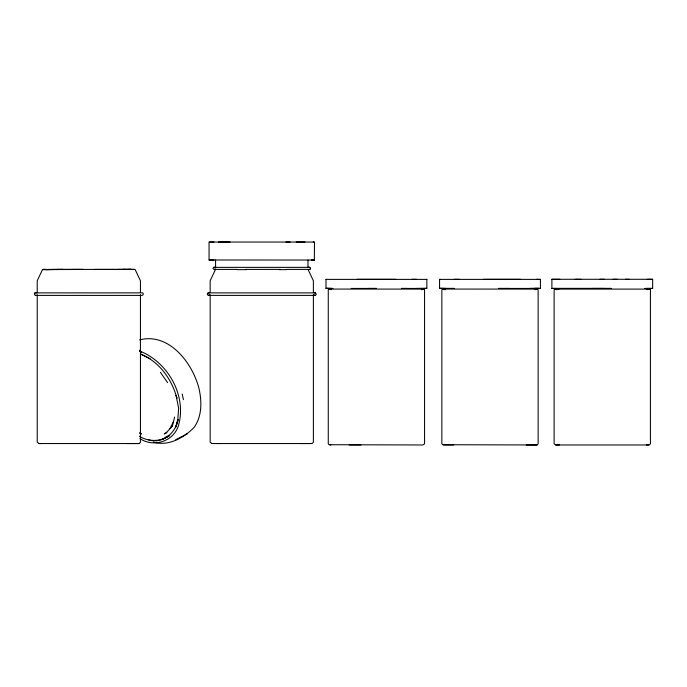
<?xml version="1.0" encoding="UTF-8"?>
<svg xmlns="http://www.w3.org/2000/svg" width="687" height="687" viewBox="0 0 687 687"><rect width="100%" height="100%" fill="white"/><g stroke="black" fill="none" stroke-linecap="round" stroke-linejoin="round"><path stroke-width="1.03" d="M140.44 294.689L140.44 442.385L138.989 443.544L39.133 443.544L37.218 442.213L37.218 294.68M140.44 292.55L140.44 280.777L135.159 269.587L133.098 269.407M210.162 294.671L210.162 442.213L211.931 443.527M210.162 292.533L210.162 280.768L215.529 269.407L236.637 269.407M422.531 288.446L426.842 288.342L426.842 279.394L325.982 279.386L325.982 288.334L331.332 288.48M551.893 288.437L611.061 288.437L551.893 288.437L551.893 279.283L559.742 279.291M173.571 421.337L169.929 428.697L172.497 425.794L174.61 417.052M72.547 269.441L83.264 269.476L42.5 269.587L37.218 280.777L37.218 292.542M209.492 292.842L208.041 292.877L207.268 294.38L208.333 295.393L315.221 295.393L316.278 294.38L315.505 292.877L314.053 292.842M35.964 295.401L141.694 295.401L142.887 295.101L143.3 293.778L142.733 292.868L34.925 292.877L34.35 293.796L34.814 295.109L36.497 295.401M421.672 289.716L423.939 289.107L424.557 289.716L424.557 443.854L422.788 444.97L329.099 444.721L328.266 443.854L328.266 289.716L328.875 289.107L332.843 289.064L423.939 289.107L421.818 289.158M535.25 289.716L537.517 289.107L538.144 289.716L538.144 443.854L537.114 444.97L442.686 444.721L441.853 443.854L441.853 289.716L442.454 289.107L446.421 289.064L537.517 289.107L534.349 289.184M647.523 289.716L649.79 289.107L650.417 289.716L650.417 443.854L649.37 444.901L646.536 444.97M172.497 425.794L167.276 431.685L164.356 433.969L166.872 432.673M214.937 267.329L213.631 267.372L212.944 268.471L214.387 269.63L215.246 268.737M556.453 289.055L554.126 289.716L554.126 443.854L555.766 444.97L648.64 444.97M153.313 442.102C168.229 446.679 184.228 437.731 194.275 427.194C202.201 415.781 201.952 400.839 198.809 387.829C192.197 362.581 168.71 332.182 139.504 339.928M49.498 269.424L46.278 269.647L62.929 269.424L42.5 269.587M213.949 242.047L209.054 242.125L209.063 259.987L314.345 260.038L314.491 242.125L313.289 242.039M208.908 295.401L209.535 295.075L208.333 295.393L210.265 295.376M175.735 439.732L187.508 433.669M169.749 435.481C160.801 441.861 148.718 442.007 139.409 436.305M162.587 439.13L168.787 435.962L165.859 436.795M216.25 443.544L310.601 443.544L312.413 443.313L313.384 442.213L313.384 294.671M309.159 269.63L310.584 268.471L309.897 267.363L213.631 267.372L214.919 267.638M444.918 288.583L446.456 288.488L439.568 288.437L439.568 279.394L540.429 279.386L540.429 288.342L535.079 288.488M439.568 279.394L440.006 279.283M325.982 279.386L326.419 279.291M426.842 288.342L416.425 288.437M308.669 267.578L309.897 267.363L307.845 267.346M309.485 269.51L310.095 269.398L308.128 269.622M649.67 288.437L644.629 288.48L652.65 288.411L652.65 279.283L625.556 279.283M421.492 288.523L422.359 288.446L401.363 288.446L407.116 288.437M652.65 288.411L646.673 288.48L647.309 288.471M421.5 289.158L423.295 289.107L421.397 289.107M535.087 289.158L536.882 289.107L534.975 289.107M646.467 289.184L649.79 289.107L646.622 289.184M529.995 288.428L539.991 288.411M214.387 269.63L214.971 269.622M443.501 444.97L453.763 444.97M216.147 267.432L214 267.449L215.838 267.552M529.042 288.488L538.711 288.437L498.393 288.446L509.694 288.446M330.035 444.97L330.919 444.961M94.411 269.476L125.549 269.424M443.407 288.428L439.568 288.437L454.373 288.437L439.568 288.437L445.416 288.446M534.692 288.454L538.711 288.446M34.925 292.877L37.029 292.868M208.041 292.877L315.505 292.877M39.133 443.544L41.014 443.544M221.351 242.039L228.393 242.03M94.402 269.45L114.72 269.459M122.604 269.424L131.569 269.416L48.786 269.416M536.59 279.291L540.429 279.386M534.589 288.437L536.581 288.428M127.086 443.544L138.989 443.544M299.953 443.544L311.615 443.527M555.766 444.97L559.407 444.961M218.56 242.039L230.042 242.03M209.209 242.039L314.345 242.047M52.143 269.424L82.732 269.416M122.861 269.407L134.678 269.416L117.417 269.398M245.955 269.407L280.373 269.407M286.616 269.407L308.016 269.407L313.384 280.768L313.384 292.533M237.075 269.656L246.487 269.647M575.156 279.291L580.962 279.291M600.086 279.283L617.441 279.283M357.111 279.291L395.703 279.283M412.071 279.283L416.442 279.283M454.339 279.283L459.337 279.283M483.416 279.291L520.686 279.283M604.466 279.283L551.893 279.283M613.19 279.283L629.369 279.283M646.999 279.283L652.65 279.283M351.186 288.437L376.476 288.437L368.017 288.446M592.28 288.446L604.448 288.437M331.52 289.107L328.875 289.107L331.16 289.716M445.107 289.107L442.454 289.107L444.738 289.716M557.011 289.716L554.761 289.098L649.79 289.107M526.268 444.961L537.114 444.97M285.947 242.03L290.146 242.039M296.243 242.03L305.002 242.039M279.094 269.647L286.47 269.656M349.194 444.953L360.993 444.97M313.744 260.038L314.345 260.038L311.357 260.03M647.102 289.09L649.163 289.098M211.381 443.501L219.883 443.544M331.718 288.471L325.982 288.334M313.281 295.376L315.221 295.393L314.011 295.075L314.637 295.401M552.898 288.446L557.226 288.48M209.063 259.987L213.94 260.038M46.639 269.45L43.006 269.416L46.639 269.467M554.761 289.098L558.969 289.21L555.379 289.107M148.65 439.92C162.69 444.12 175.7 433.076 178.113 419.508L175.795 427.116L177.847 419.087L178.629 408.284L176.061 395.24L176.92 398.237C171.922 379.336 159.229 361.594 140.732 354.106L149.981 358.691L149.423 358.416M426.404 279.283L426.842 279.394M139.942 438.572C154.077 448.242 175.065 440.839 178.886 423.939C186.314 394.613 167.559 361.963 139.727 351.04L141.17 352.68L139.555 350.207M139.813 433.016L141.428 433.961L139.719 432.922M160.38 372.242L167.576 382.642M182.227 393.986L183.403 399.662M307.974 260.047L307.974 267.329M215.572 260.047L215.572 267.329M131.019 269.433L128.151 269.441L131.019 269.433M332.766 288.437L326.419 288.437L332.766 288.437"/></g></svg>
